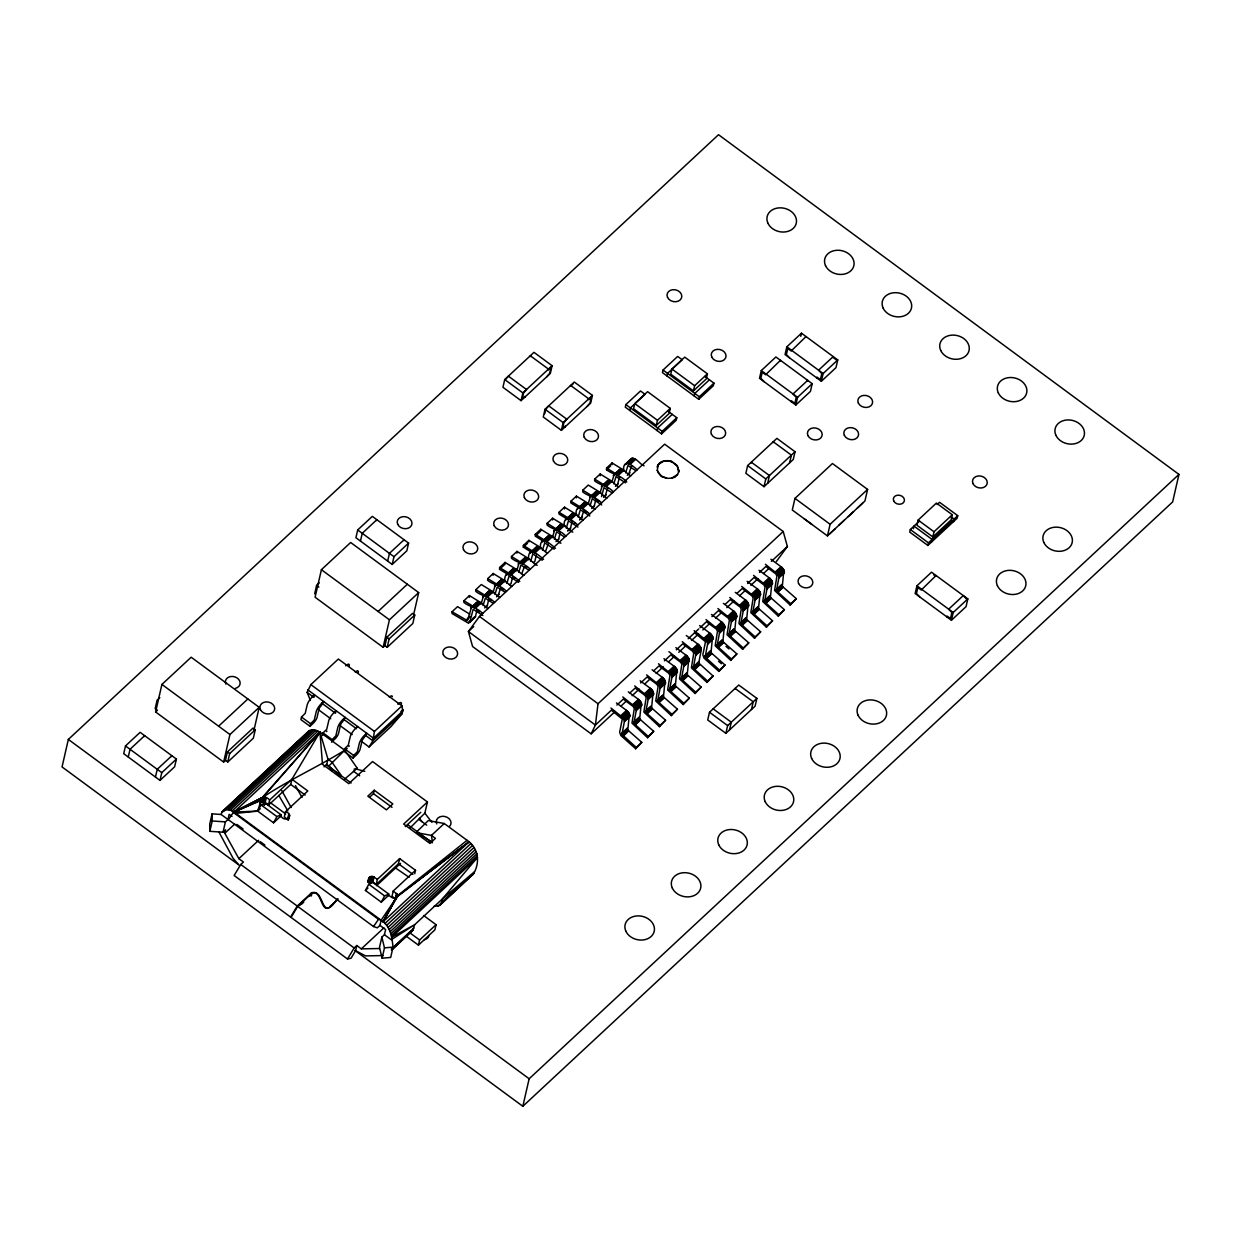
<?xml version="1.0" encoding="UTF-8"?>
<svg xmlns="http://www.w3.org/2000/svg" width="1241" height="1241" viewBox="0 0 1241 1241"><rect width="100%" height="100%" fill="white"/><g stroke="black" fill="none" stroke-linecap="round" stroke-linejoin="round"><path stroke-width="1.5" d="M279.908 816.919L281.055 814.763L265.186 803.067L264.023 805.223L265.062 804.277L260.874 799.964L262.828 797.296C289.262 779.674 318.022 766.876 344.75 750.231L357.268 768.288L344.517 779.239M416.387 832.168L428.269 820.58L444.247 823.497L467.066 840.312C478.499 847.634 480.5 863.022 473.147 874.269L440.415 904.705L438.042 906.039L434.179 906.116M469.843 614.202L457.557 606.647L452.065 611.751L452.003 613.504L467.748 622.78L469.874 621.974L473.162 609.269L482.858 615.505M481.725 603.157L469.439 595.602L463.948 600.706L463.886 602.443C469.812 607.268 477.459 607.283 482.687 613.581M469.377 597.34L469.439 595.602M493.608 592.097L481.322 584.542L475.846 589.646L475.768 591.399C481.694 596.223 489.342 596.223 494.585 602.521M505.49 581.052L493.204 573.497L487.729 578.601L487.651 580.338C493.592 585.163 501.224 585.163 506.468 591.461M493.142 575.235L493.204 573.497M508.763 574.955L499.534 569.278L499.611 567.54L505.087 562.437L517.388 569.991M505.087 562.437L505.025 564.19L499.534 569.278M529.271 558.946L516.985 551.392L511.494 556.495L511.432 558.233C517.357 563.057 524.99 563.057 530.233 569.355M516.908 553.129L516.985 551.392M532.529 552.85L523.314 547.172L523.376 545.435L528.868 540.331L541.154 547.886M528.79 542.069L528.868 540.331M553.036 536.841L540.75 529.286L535.259 534.375L535.197 536.128L544.411 541.79M540.75 529.286L540.673 531.024L536.562 534.855M564.919 525.781L552.633 518.226L547.141 523.33L547.079 525.067C553.005 529.907 560.653 529.907 565.88 536.205M552.571 519.963L552.633 518.226M576.801 514.736L564.515 507.181L559.024 512.269L558.962 514.022L568.176 519.684M564.453 508.919L564.515 507.181M588.684 503.675L576.398 496.121L570.922 501.224L570.844 502.962L580.059 508.624M576.336 497.858L576.398 496.121M600.566 492.615L588.281 485.06L582.805 490.164L582.727 491.917C588.668 496.741 596.3 496.741 601.544 503.039M612.449 481.57L600.163 474.015L594.687 479.119L594.61 480.856C600.551 485.681 608.183 485.681 613.426 491.994M600.101 475.753L600.163 474.015M626.752 482.004C621.058 475.241 613.054 474.651 606.508 469.812L606.57 468.059L612.061 462.955L624.347 470.51M611.984 464.708L612.061 462.955M678.874 470.168L678.641 472.138L677.307 465.623L671.49 461.326L664.013 460.861L658.382 464.413L657.234 470.323L658.599 473.317L662.678 476.839L668.17 478.374L671.893 478.08L677.508 474.527L675.042 477.165L671.893 478.08M776.308 561.599L787.383 546.49L783.211 531.505L664.649 444.185L479.476 616.42L468.415 631.529L472.588 646.53L591.135 733.834L595.401 725.054L611.394 710.162L622.284 719.097L619.647 732.268L620.857 735.541L635.687 748.773L636.323 747.454L621.943 734.455L624.487 720.99L623.509 718.12L610.929 708.022M635.687 748.773L641.799 742.351L627.806 730.034L629.404 713.777L627.232 710.938L616.42 702.918M616.886 705.074L623.277 699.117L633.251 706.563L634.291 708.72L631.964 723.115L647.569 737.712L648.205 736.394L633.825 723.41L636.369 709.93L635.392 707.075L622.811 696.961M647.569 737.712L653.681 731.29L639.689 718.989L641.287 702.716L639.115 699.877L628.303 691.857M630.04 692.819L635.159 688.057L645.134 695.518L646.173 697.675L643.846 712.055L659.452 726.668L660.088 725.333L645.708 712.35L648.252 698.885L647.275 696.015L634.694 685.916M659.452 726.668L665.579 720.245L651.572 707.928L653.185 691.671L650.998 688.833L640.185 680.813M640.651 682.953L647.057 677.012L657.032 684.458L658.071 686.614L655.744 701.01L671.334 715.607L671.97 714.289L657.59 701.305L660.134 687.824L659.157 684.97L646.577 674.856M671.334 715.607L677.462 709.185L663.454 696.884L665.067 680.611L662.88 677.772L652.068 669.752M653.821 670.714L658.94 665.952L668.915 673.413L669.954 675.569L667.627 689.949L683.217 704.562L683.853 703.228L669.473 690.244L672.017 676.779L671.04 673.91L658.475 663.795M683.217 704.562L689.344 698.125L675.337 685.823L676.95 669.566L674.778 666.727L663.951 658.707M664.416 660.848L670.823 654.907L680.797 662.353L681.836 664.509L679.51 678.905L695.1 693.502L695.736 692.183L681.356 679.184L683.9 665.719L682.922 662.865L668.915 651.68M695.1 693.502L701.227 687.08L687.235 674.778L688.833 658.506L686.661 655.667L675.833 647.647M676.298 649.803L682.705 643.846L692.68 651.308L693.719 653.449L691.392 667.844L706.998 682.457L707.618 681.123L693.238 668.139L695.798 654.674L694.82 651.804L682.24 641.69M706.998 682.457L713.11 676.019L698.73 663.035L701.212 650.144L700.715 647.461L698.543 644.622L686.273 635.532M694.588 632.801L705.477 641.721L702.84 654.891L704.035 658.164L718.88 671.397L719.516 670.078L705.136 657.078L707.68 643.614L706.703 640.744L694.122 630.645M718.88 671.397L724.992 664.974L711 652.673L712.598 636.4L710.426 633.562L699.614 625.542M700.079 627.698L706.47 621.741L716.445 629.203L717.484 631.343L715.157 645.739L730.763 660.352L731.399 659.018L717.019 646.034L719.563 632.553L718.586 629.699L706.005 619.585M730.763 660.352L736.875 653.914L722.883 641.613L724.48 625.355L722.309 622.501L711.496 614.481M711.962 616.637L718.353 610.696L728.327 618.142L729.367 620.298L727.04 634.694L742.645 649.291L743.281 647.973L728.901 634.973L731.445 621.508L730.468 618.639L717.887 608.54M742.645 649.291L748.757 642.869L734.765 630.552L736.363 614.295L734.191 611.456L723.379 603.436M725.116 604.398L730.235 599.636L740.21 607.097L741.249 609.238L738.922 623.634L754.528 638.231L755.164 636.912L740.784 623.928L743.328 610.448L742.351 607.594L729.77 597.479M754.528 638.231L760.655 631.809L746.648 619.507L748.245 603.235L746.074 600.396L735.261 592.376M737.014 593.338L742.134 588.575L752.108 596.037L753.147 598.193L750.821 612.589L766.411 627.186L767.047 625.867L752.667 612.868L755.211 599.403L754.233 596.533L741.653 586.435M766.411 627.186L772.538 620.764L758.53 608.447L760.144 592.19L757.956 589.351L747.144 581.331M747.609 583.487L754.016 577.53L763.991 584.976L765.03 587.133L762.703 601.528L778.293 616.125L778.929 614.807L764.549 601.823L767.093 588.343L766.116 585.488L753.551 575.374M778.293 616.125L784.421 609.703L770.413 597.402L772.026 581.129L769.854 578.29L759.027 570.271M759.492 572.427L765.899 566.47L775.873 573.931L776.913 576.088L774.586 590.468L790.176 605.081L790.812 603.746L776.432 590.763L778.976 577.298L777.998 574.428L765.433 564.314M790.176 605.081L796.303 598.658L782.311 586.341L783.909 570.084L781.737 567.246L770.909 559.226M783.211 531.505L598.022 703.725L595.401 725.054L468.415 631.529L473.736 626.565M310.39 700.389L307.116 692.369L310.855 684.613L338.359 659.033L401.944 705.865L374.441 731.445L372.889 740.799L369.042 746.958L361.395 741.311M349.202 665.859L349.279 665.409A7.353 2.11 -53.6 0 0 346.192 665.362L345.681 665.812M358.277 672.529L358.354 672.095A7.353 2.11 -53.6 0 0 355.252 672.048M401.355 704.268L401.432 703.818A7.353 2.11 -53.6 0 0 398.345 703.771L397.849 704.221M68.348 739.419L62.05 766.938L522.833 1106.289L1172.652 501.922L1178.95 474.403L718.523 134.711L68.348 739.419L239.591 865.52M125.496 745.934L123.712 753.675L159.996 780.403L174.624 766.798L176.408 759.058L140.124 732.33L125.496 745.934L161.78 772.662L159.996 780.403M128.257 757.026L130.026 749.269L144.654 735.68L144.452 736.534M225.474 760.361L227.739 762.036L253.335 738.224L255.258 729.801L252.993 728.126L227.398 751.937L225.474 760.361L223.644 762.067L155.606 711.962L161.919 684.427L191.176 657.218L259.198 707.323L253.738 731.182M155.466 777.052L157.235 769.311L171.863 755.707L171.661 756.576M223.644 762.067L229.942 734.532L259.198 707.323M223.023 832.215L225.397 821.883L227.972 819.494L221.162 814.484L212.087 813.863L209.713 824.179L209.838 831.315L223.023 832.215L225.598 829.81L224.823 833.254L238.861 858.679L243.407 862.03L240.77 864.481L234.13 875.494L290.596 917.083L297.235 906.07L311.46 892.915C325.189 887.92 319.837 924.126 337.195 899.042M209.838 831.315L212.211 820.984L212.087 813.863M227.739 762.036L229.663 753.597L255.258 729.801M227.972 819.494L229.151 814.329L231.989 816.423M260.098 802.911L261.199 798.552L234.022 812.033C230.159 809.116 221.922 807.953 221.162 814.484M260.703 801.593L261.494 798.149L234.022 812.033L381.127 920.233C390.605 926.127 391.97 937.281 393.04 947.131L390.682 957.447L382.119 958.176L379.498 947.441L381.856 937.126L384.431 934.721L385.625 929.571L379.948 925.398L381.127 920.233L397.275 896.312L396.841 893.923L393.211 891.038L415.518 870.298L399.649 858.601L377.342 879.357L376.163 884.507L372.284 881.855L369.368 881.777L370.547 876.627L373.463 876.704L377.342 879.357M260.688 802.974L261.867 797.808L234.022 812.033L257.694 811.118L273.563 822.814L280.931 815.957C284.996 823.621 295.28 814.748 285.508 811.707L307.815 790.967L291.93 779.27L269.623 800.026L268.444 805.192C265.853 800.135 257.43 805.254 262.316 797.513L319.961 732.097L344.75 750.231L328.818 766.023L332.061 770.661M261.649 802.462L262.828 797.296L319.961 732.097L314.19 729.832L308.575 731.228L222.635 811.149M262.208 802.307C261.044 795.59 266.691 796.272 269.623 800.026M262.782 802.244L263.976 797.079M263.387 802.26L264.566 797.094M263.992 802.353L265.171 797.203M264.566 802.539L265.745 797.374M265.109 802.787L266.288 797.622M314.656 593.85L316.579 585.426L319.278 582.913M413.641 614.621L418.682 592.593L350.66 542.488L321.403 569.697L315.09 597.231L383.128 647.321L384.958 645.63L386.882 637.191L412.477 613.395L414.742 615.055L412.819 623.494L387.223 647.29L384.958 645.63M307.116 692.369L313.926 697.38L314.516 694.805L312.08 697.085A7.353 2.11 -53.6 0 0 307.287 704.454L305.208 713.358L301.501 717.05L300.911 719.64L309.986 726.311L313.182 723.332A5.15 1.474 -53.6 0 0 317.076 717.345L318.937 709.185A2.932 0.838 -53.6 0 1 321.171 705.757L323.591 701.475L321.155 703.771A7.353 2.11 -53.6 0 0 316.362 711.14L314.252 720.106L310.576 723.736L309.986 726.311M268.444 805.192L290.751 784.436L291.93 779.27L319.961 732.097L327.965 759.182L326.771 764.347L324.041 766.891M285.508 811.707L284.313 816.873L287.943 819.758L289.137 814.592M287.586 819.339L288.765 814.174M288.222 820.208L289.417 815.058M288.812 818.967L289.587 815.539M357.703 529.969L355.919 537.71L392.203 564.438L406.831 550.833L408.599 543.093L372.331 516.365L357.703 529.969L393.986 556.697L392.203 564.438M360.464 541.045L362.232 533.304L376.861 519.7L376.659 520.568M322.458 735.494L323.048 732.919L326.755 729.212L328.834 720.323A7.353 2.11 -53.6 0 1 333.627 712.955L336.063 710.659L335.473 713.249L321.621 703.042M331.533 742.18L334.729 739.202A5.15 1.474 -53.6 0 0 338.607 733.214L340.484 725.039A2.932 0.838 -53.6 0 1 342.702 721.626L345.122 717.345L342.702 719.625A7.353 2.11 -53.6 0 0 337.909 727.009L335.83 735.897L332.123 739.605L323.048 732.919M387.673 561.087L389.441 553.346L404.07 539.742L403.868 540.611M311.305 896.018L312.08 892.574M353.065 758.049L353.654 755.459L357.361 751.767L359.456 742.863A7.353 2.11 -53.6 0 1 364.234 735.494L366.669 733.214L364.249 737.495A2.932 0.838 -53.6 0 0 362.031 740.908L360.154 749.083A5.15 1.474 -53.6 0 1 356.276 755.071L353.065 758.049L344.005 751.363M383.128 647.321L389.426 619.802L418.682 592.593M387.223 647.29L389.147 638.867L414.742 615.055M369.601 797.234L373.448 793.666L374.239 790.222L392.823 803.92L386.432 809.861L367.832 796.179L374.239 790.222M369.042 746.958L390.993 726.559L402.131 713.591L403.03 709.557L400.952 711.481M367.817 882.242L368.918 877.883L370.547 876.627M368.127 881.327L368.918 877.883M368.422 880.924L369.213 877.48M368.406 882.289L369.585 877.139M368.856 882.01L370.035 876.844M369.911 881.637L371.106 876.472M370.501 881.575L371.68 876.41M371.106 881.591L372.284 876.425M334.031 903.153C319.914 920.388 323.436 888.82 311.848 893.287L297.685 906.395L291.046 917.409L347.511 958.998L351.063 958.223L355.609 950.684L356.788 945.533L361.317 948.869L379.467 948.527M371.695 881.684L372.889 876.518M372.284 881.855L373.463 876.704M372.827 882.103L374.006 876.953M504.715 379.544L502.946 387.285L521.08 400.657L550.337 373.448L552.105 365.707L533.971 352.335L504.715 379.544L522.864 392.916L521.08 400.657M376.163 884.507L398.47 863.767L399.649 858.601M393.211 891.038L392.032 896.204L395.662 899.089L396.841 893.923M395.305 898.655L396.484 893.504M382.119 958.176L384.477 947.86L381.856 937.126M395.941 899.539L397.12 894.373M396.515 898.298L397.306 894.854M409.871 828.119L424.856 813.15L427.431 801.965L372.548 761.555L348.783 783.66L322.474 764.285L319.961 732.097L234.022 812.033L260.967 800.461L257.694 811.118L236.007 813.351L233.386 812.452L228.36 819.665L373.494 926.546L377.311 927.849L379.948 925.398M420.73 812.312L405.28 826.615M471.58 607.19L467.392 620.64L452.065 611.751M530.124 356.601L530.31 355.748L548.46 369.104L548.258 369.958L551.004 367.414L549.623 373.432L546.676 376.845M414.727 873.742L415.518 870.298M524.741 397.244L524.943 396.391L522.197 398.935L523.578 392.916L526.51 389.503L508.376 376.147L505.428 379.56M473.224 617.677L475.365 616.87L477.056 609.75M481.027 603.964L483.463 596.145M483.075 605.468L485.309 598.146L493.189 603.312M485.681 606.678L487.248 605.81L488.938 598.689M391.458 950.249L412.632 930.548L414.68 924.7L442.479 898.856L474.434 871.787L441.703 902.238L440.415 904.705M492.91 592.903L495.345 585.085M494.957 594.408L497.191 587.102L505.071 592.252M405.947 935.978L418.434 945.161L419.613 939.995L436.072 924.7L423.6 915.501M498.075 595.556L500.821 587.645M504.808 581.858C503.722 567.23 514.86 577.003 519.793 581.486M545.032 409.251L543.263 416.992L561.397 430.348L590.654 403.139L592.438 395.398L574.288 382.042L545.032 409.251L563.181 422.607L561.397 430.348M544.721 413.765L545.404 410.755M506.84 583.363L509.074 576.041L518.505 582.339M512.704 576.584L511.013 583.704L509.446 584.573M516.69 570.798L519.11 562.98M436.072 924.7L434.893 929.85L418.434 945.161M441.703 902.238L442.479 898.856L477.552 857.36L391.629 937.281L414.68 924.7L391.241 939.732L384.431 934.721M518.722 572.303L520.956 564.981L528.852 570.146M524.214 567.199L521.841 573.451M528.573 559.753C527.487 545.109 538.625 554.898 543.558 559.365M530.605 561.242L532.839 553.936L542.286 560.234M565.058 426.951L565.26 426.082L562.514 428.641L563.895 422.607L566.827 419.21L548.693 405.838L545.761 409.251M536.484 554.479L534.793 561.599L533.227 562.452M540.455 548.693C539.37 534.064 550.508 543.837 555.441 548.32M542.488 550.197L544.721 542.875L554.169 549.189M548.367 543.418L545.621 551.345M552.338 537.632L554.774 529.829M554.386 539.137L556.62 531.831L564.5 536.996M587.009 406.536L589.94 403.123L591.321 397.104L588.575 399.664L588.777 398.795L570.627 385.439L570.441 386.292L573.187 383.748M556.418 540.3L558.559 539.494L560.249 532.373M564.221 526.587C563.057 513.231 572.908 520.196 577.763 525.145M566.268 528.092L568.502 520.77L577.934 527.084M568.874 529.302L570.441 528.449L572.132 521.313M576.103 515.527C574.94 502.186 584.806 509.136 589.661 514.1M578.151 517.032L580.385 509.725L589.816 516.023M581.269 518.195L584.015 510.268M587.986 504.482L590.421 496.664M590.033 505.987L592.267 498.665L601.699 504.978M592.64 507.197L594.206 506.328L595.897 499.208M599.884 493.422L602.304 485.603M601.528 496.602L603.902 487.682L612.046 492.77M629.839 410.507L630.428 407.917L645.056 394.312L640.511 390.977L625.883 404.582L625.293 407.157L661.577 433.885L676.205 420.28L676.795 417.705L667.72 411.019M605.034 496.074L607.78 488.163M611.766 482.377L614.186 474.558M613.799 483.881L616.032 476.56L625.48 482.858M634.787 403.589L633.608 408.739L656.287 425.446L669.085 413.532L670.264 408.382L647.585 391.675L634.787 403.589L657.466 420.28L656.287 425.446M617.366 484.859L619.662 477.102M623.649 471.316C622.47 457.976 632.336 464.925 637.191 469.874M625.681 472.821L627.915 465.515L635.811 470.665M628.799 473.969L631.56 466.058M666.991 375.945L667.58 373.37L682.209 359.766L677.664 356.431L663.035 370.035L662.446 372.61L698.73 399.323L713.358 385.718L713.947 383.143L704.872 376.457M657.047 430.549L657.637 427.959L672.265 414.354M671.939 369.027L670.76 374.193L693.44 390.884L706.238 378.986L707.417 373.82L684.737 357.129L671.939 369.027L694.619 385.734L693.44 390.884M661.577 433.885L662.167 431.31L676.795 417.705M657.156 467.236L657.621 465.763M657.513 466.197L658.382 464.413M657.234 470.323L660.988 476.28L666.262 478.126M658.288 464.832L659.452 463.203M659.343 463.638L660.77 462.195M660.662 462.614L662.306 461.404M662.213 461.823L664.013 460.861M663.919 461.28L665.843 460.566M665.75 461L667.736 460.551M667.642 460.985L669.644 460.814M522.833 1106.289L529.147 1078.77L1178.95 474.403M678.78 470.587L677.198 466.042L671.49 461.326M694.2 395.988L694.789 393.413L709.418 379.808M698.73 399.323L699.319 396.748L713.947 383.143M761.291 370.578L759.523 378.319L795.807 405.031L810.435 391.427L812.203 383.686L775.92 356.974L761.291 370.578L797.575 397.291L795.807 405.031M764.053 381.654L760.857 378.288L762.238 372.269L765.635 374.766L780.449 360.309L780.263 361.162M747.64 465.577L745.872 473.317L764.006 486.689L793.263 459.48L795.031 451.724L776.897 438.368L747.64 465.577L765.79 478.933L764.006 486.689M751.1 463.033L751.301 462.179L769.436 475.536L767.667 483.276M786.841 346.813L785.057 354.554L821.34 381.282L835.969 367.677L837.753 359.937L801.469 333.209L786.841 346.813L823.124 373.541L821.34 381.282M789.602 357.904L786.391 354.538L787.771 348.504L791.169 351.017L805.998 336.559M709.495 712.241L707.727 719.982L725.861 733.338L755.117 706.129L756.886 698.388L738.752 685.032L709.495 712.241L727.629 725.597L725.861 733.338M773.034 442.634L773.236 441.765L791.386 455.137L789.602 462.877M800.755 336.311L801.469 333.209M791.262 401.696L791.463 400.827L794.861 403.341L796.241 397.322L793.046 393.955L807.674 380.351L807.472 381.204M734.889 689.298L735.091 688.429L753.225 701.785L751.457 709.526M729.522 729.941L731.29 722.2L713.156 708.844M816.811 377.931L817.012 377.078L820.41 379.575L821.79 373.557L818.579 370.19L833.207 356.586M794.969 498.386L792.301 510.004L827.452 535.895L864.93 501.023L867.599 489.419L832.447 463.529L794.969 498.386L830.105 524.276L827.452 535.895M803.997 518.614L811.94 524.462M829.733 533.77L835.224 528.666M838.885 525.253L844.361 520.165M848.022 516.752L853.513 511.649M857.159 508.252L862.65 503.148M919.472 521.003L910.336 529.504L909.731 532.094L927.88 545.451L957.137 518.242L957.726 515.667L939.577 502.295L937.141 504.56M913.392 528.682L913.981 526.106L932.131 539.463L931.541 542.053M918.123 520.088L916.944 525.238L932.829 536.934L951.102 519.932L952.281 514.767L936.412 503.07L918.123 520.088L934.008 531.769L932.829 536.934M916.913 585.799L915.144 593.539L951.428 620.252L966.056 606.647L967.825 598.907L931.541 572.194L916.913 585.799L953.197 612.511L951.428 620.252M927.88 545.451L928.47 542.875L957.726 515.667M919.674 596.874L916.478 593.508L917.859 587.489L921.256 590.002L936.071 575.529L935.885 576.398L933.62 574.723M953.476 521.639L954.065 519.064L951.04 516.83M946.883 616.917L947.085 616.063L950.482 618.561L951.863 612.542L948.667 609.176L963.295 595.571L966.491 598.938M368.701 878.333L369.135 880.722L371.68 882.785M678.749 471.704L677.415 474.962M476.156 603.235C479.553 598.86 485.247 607.857 488.178 608.478M488.039 592.19C491.436 587.815 497.129 596.797 500.061 597.417M499.937 581.129C503.334 576.755 509.012 585.752 511.944 586.373M511.819 570.084C515.217 565.71 520.894 574.692 523.826 575.312M523.702 559.024C527.673 554.463 533.677 564.764 537.167 565.322M535.585 547.979C538.982 543.605 544.659 552.586 547.607 553.207M547.467 536.919C551.438 532.358 557.442 542.658 560.932 543.217M559.35 525.874C563.321 521.313 569.324 531.598 572.815 532.156M571.232 514.813C574.63 510.439 580.323 519.436 583.254 520.041M583.115 503.753C586.512 499.378 592.205 508.376 595.137 508.996M594.997 492.708C598.41 488.334 604.088 497.315 607.02 497.936M606.896 481.648C610.293 477.273 615.97 486.27 618.902 486.891M618.778 470.603C622.175 466.228 627.853 475.21 630.8 475.83M630.661 459.542C634.632 454.997 640.635 465.282 644.126 465.84M265.186 803.067L261.029 804.913L257.694 811.118L260.222 808.76M273.563 822.814L276.898 816.594L281.055 814.763M467.066 840.312L397.384 895.831L468.989 841.863L383.05 921.784L395.957 897.801L392.528 897.941L388.65 895.288L381.282 902.145L365.412 890.449L368.748 884.228L372.905 882.398L388.774 894.078L387.611 896.25M381.282 902.145L384.617 895.924L388.774 894.078M397.275 896.312L468.989 841.863L397.073 896.762L383.05 921.784L396.406 897.507M383.05 921.784L396.779 897.165M347.511 958.998L354.15 947.984L356.788 945.533M373.494 926.546L378.521 919.333L381.127 920.233M307.784 732.33L308.575 731.228M309.878 896.002L311.848 893.287M309.474 895.645L311.46 892.915M329.703 906.83L338.188 898.934M159.794 697.659L157.111 700.157L155.172 708.595L157.436 710.255L155.606 711.962M522.864 392.916L552.105 365.707M161.78 772.662L176.408 759.058M393.986 556.697L408.599 543.093M218.602 726.187L247.859 698.978M563.181 422.607L592.438 395.398M378.086 611.456L407.343 584.247M309.645 730.406L221.86 812.25L225.102 810.42M225.024 809.815L310.948 729.894M226.545 809.628L312.484 729.692M228.251 809.753L314.19 729.832M230.097 810.202L316.036 730.282M232.036 810.978L317.975 731.042M657.466 420.28L670.264 408.382M694.619 385.734L707.417 373.82M523.314 547.172L527.425 543.356M606.508 469.812L610.619 465.98M224.823 833.254L234.704 824.071M470.866 607.857L477.056 602.102M482.749 596.797L488.938 591.042M494.632 585.736L500.837 579.981M506.514 574.692L512.719 568.936M518.397 563.631L524.602 557.876M530.279 552.586L536.484 546.831M542.162 541.526L548.367 535.771M554.044 530.481L560.249 524.726M565.943 519.421L572.132 513.665M577.825 508.376L584.015 502.621M589.708 497.315L595.913 491.56M601.59 486.255L607.795 480.5M613.473 475.21L619.678 469.455M625.355 464.15L631.56 458.394M470.68 608.338L477.568 601.947M483.974 596.006L489.45 590.902M494.445 586.233L501.333 579.842M506.328 575.188L513.231 568.797M518.211 564.128L525.114 557.736M530.093 553.083L536.996 546.692M541.976 542.022L548.879 535.631M553.874 530.962L560.761 524.586M565.756 519.917L572.644 513.526M577.639 508.857L584.527 502.465M590.933 496.524L596.409 491.42M601.404 486.751L608.307 480.36M613.287 475.706L620.19 469.315M625.169 464.646L632.072 458.255M472.681 607.051L478.157 601.947M484.564 595.99L490.04 590.887M496.447 584.93L501.938 579.842M508.329 573.885L513.821 568.781M520.212 562.825L525.703 557.721M532.094 551.78L537.586 546.676M543.977 540.719L549.468 535.616M555.875 529.674L561.351 524.571M567.758 518.614L573.233 513.51M579.64 507.569L585.116 502.465M591.523 496.509L597.014 491.405M603.405 485.464L608.897 480.36M615.288 474.403L620.779 469.3M627.17 463.343L632.662 458.255M473.333 607.159L478.809 602.056M485.215 596.114L490.707 591.011M497.098 585.054L502.589 579.95M508.981 574.009L514.472 568.905M520.863 562.949L526.355 557.845M532.746 551.904L538.237 546.8M544.644 540.843L550.12 535.74M556.526 529.783L562.002 524.695M568.409 518.738L573.885 513.634M580.292 507.678L585.783 502.574M592.174 496.633L597.666 491.529M604.057 485.572L609.548 480.469M615.939 474.527L621.431 469.424M627.822 463.467L633.313 458.363M474.031 607.407L479.507 602.304M485.914 596.363L491.389 591.259M497.796 585.302L503.288 580.199M509.679 574.257L515.17 569.154M521.561 563.197L527.053 558.093M533.444 552.136L538.935 547.048M545.326 541.092L550.818 535.988M557.225 530.031L562.7 524.927M569.107 518.986L574.583 513.883M580.99 507.926L586.466 502.822M592.872 496.881L598.364 491.777M604.755 485.82L610.246 480.717M616.637 474.776L622.129 469.672M628.52 463.715L634.011 458.612M474.745 607.78L480.236 602.676M486.627 596.719L492.119 591.616M498.51 585.674L504.001 580.571M510.392 574.614L515.884 569.51M522.29 563.569L527.766 558.466M534.173 552.509L539.649 547.405M546.056 541.464L551.531 536.36M557.938 530.403L563.43 525.3M569.821 519.343L575.312 514.255M581.703 508.298L587.195 503.194M593.586 497.238L599.077 492.134M605.468 486.193L610.96 481.089M617.366 475.132L622.842 470.029M629.249 464.087L634.725 458.984M475.474 608.245L480.95 603.157M487.356 597.2L492.832 592.097M499.239 586.14L504.715 581.036M511.121 575.095L516.597 569.991M523.004 564.035L528.495 558.931M534.887 552.99L540.378 547.886M546.769 541.929L552.261 536.826M558.652 530.884L564.143 525.781M570.534 519.824L576.026 514.72M582.432 508.763L587.908 503.675M594.315 497.719L599.791 492.615M606.197 486.658L611.673 481.57M618.08 475.613L623.571 470.51M629.963 464.553L635.454 459.449M465.887 620.252L470.013 616.436M466.228 620.438L470.339 616.606M468.307 622.827L471.053 620.283M468.819 622.765L475.52 616.42M484.673 607.919L487.418 605.36M496.555 596.859L499.301 594.315M555.984 541.588L558.714 539.044M567.866 530.543L570.596 527.983M579.749 519.483L582.494 516.939M591.631 508.438L594.377 505.878M603.514 497.377L606.26 494.833M615.396 486.332L618.142 483.773M627.279 475.272L630.025 472.728M357.594 726.528L355.174 728.808A7.353 2.11 -53.6 0 0 350.381 736.192L348.271 745.158L344.595 748.788L353.654 755.459M469.269 622.61L475.365 616.87M567.695 530.993L570.441 528.449M579.578 519.932L582.324 517.388M345.06 750.371L347.201 748.385M238.861 858.679L258.64 840.297M402.131 713.591L372.889 740.799L365.428 735.308M797.575 397.291L812.203 383.686M823.124 373.541L837.753 359.937M765.79 478.933L795.031 451.724M427.431 801.965L403.651 824.071L429.96 843.446L435.451 838.342L431.449 835.41L416.898 832.727M370.47 883.204L373.293 880.583M365.412 890.449L367.941 888.091M376.566 885.655L400.548 863.348M444.247 823.497L431.449 835.41L432.426 842.236M688.197 638.743L698.699 628.97M771.375 561.366L787.383 546.49M384.881 923.537L470.82 843.601M591.135 733.834L615.164 711.481M620.826 706.222L626.472 700.963M632.134 695.705L639.193 689.127M644.855 683.869L650.501 678.61M656.163 673.351L663.221 666.789M668.883 661.531L674.53 656.272M678.78 652.316L685.839 645.739M691.501 640.48L698.574 633.918M702.809 629.963L709.883 623.401M715.53 618.142L721.192 612.883M726.838 607.625L733.912 601.047M739.558 595.789L745.221 590.53M750.867 585.271L757.941 578.694M763.587 573.435L769.249 568.176M361.317 948.869L383.919 927.849M386.556 925.429L472.495 845.509M388.045 927.43L473.984 847.51M389.317 929.493L475.256 849.573M621.043 715.468L626.534 710.364M632.941 704.407L638.417 699.319M644.824 693.362L650.3 688.259M656.706 682.302L662.182 677.214M668.589 671.257L674.08 666.153M680.471 660.196L685.963 655.093M692.354 649.152L697.845 644.048M704.236 638.091L709.728 632.988M716.119 627.046L721.61 621.943M728.017 615.986L733.493 610.882M739.9 604.941L745.376 599.837M751.782 593.881L757.258 588.777M763.665 582.82L769.156 577.732M775.547 571.775L781.039 566.672M621.741 716.041L627.232 710.938M633.639 704.981L639.115 699.877M645.522 693.936L650.998 688.833M657.404 682.876L662.88 677.772M669.287 671.831L674.778 666.727M681.169 660.77L686.661 655.667M693.052 649.71L698.543 644.622M704.935 638.665L710.426 633.562M716.817 627.605L722.309 622.501M728.715 616.56L734.191 611.456M740.598 605.499L746.074 600.396M752.48 594.455L757.956 589.351M764.363 583.394L769.854 578.29M776.245 572.349L781.737 567.246M390.326 931.557L476.265 851.636M622.408 716.678L627.884 711.574M634.291 705.633L639.767 700.529M646.173 694.572L651.665 689.469M658.056 683.527L663.547 678.424M669.938 672.467L675.43 667.363M681.821 661.422L687.312 656.318M693.703 650.362L699.195 645.258M705.602 639.317L711.077 634.213M717.484 628.256L722.96 623.153M729.367 617.196L734.843 612.108M741.249 606.151L746.741 601.047M753.132 595.091L758.623 589.987M765.014 584.046L770.506 578.942M776.897 572.985L782.388 567.882M830.105 524.276L867.599 489.419M622.998 717.391L628.473 712.287M634.88 706.331L640.372 701.227M646.763 695.286L652.254 690.182M658.645 684.225L664.137 679.122M670.528 673.165L676.019 668.077M682.41 662.12L687.902 657.016M694.308 651.06L699.784 645.972M706.191 640.015L711.667 634.911M718.074 628.954L723.55 623.851M729.956 617.909L735.448 612.806M741.839 606.849L747.33 601.745M753.721 595.804L759.213 590.7M765.604 584.744L771.095 579.64M777.486 573.699L782.978 568.595M391.055 933.573L476.994 853.653M623.509 718.12L628.985 713.017M635.392 707.075L640.883 701.972M647.275 696.015L652.766 690.911M659.157 684.97L664.649 679.866M671.04 673.91L676.531 668.806M682.922 662.865L688.414 657.761M694.82 651.804L700.296 646.701M706.703 640.744L712.179 635.656M718.586 629.699L724.061 624.595M730.468 618.639L735.96 613.535M742.351 607.594L747.842 602.49M754.233 596.533L759.725 591.43M766.116 585.488L771.607 580.385M777.998 574.428L783.49 569.324M623.928 718.88L629.404 713.777M635.811 707.82L641.287 702.716M647.693 696.775L653.185 691.671M659.576 685.715L665.067 680.611M671.459 674.67L676.95 669.566M683.341 663.609L688.833 658.506M695.224 652.549L700.715 647.461M707.122 641.504L712.598 636.4M719.004 630.444L724.48 625.355M730.887 619.399L736.363 614.295M742.77 608.338L748.245 603.235M754.652 597.293L760.144 592.19M766.535 586.233L772.026 581.129M778.417 575.188L783.909 570.084M391.489 935.497L477.428 855.576M624.223 719.625L629.714 714.521M636.121 708.564L641.597 703.461M648.004 697.52L653.48 692.416M659.886 686.459L665.362 681.356M671.769 675.399L677.26 670.311M683.651 664.354L689.143 659.25M695.534 653.293L701.025 648.205M707.417 642.249L712.908 637.145M719.299 631.188L724.791 626.085M731.197 620.143L736.673 615.04M743.08 609.083L748.556 603.979M754.962 598.038L760.438 592.934M766.845 586.977L772.336 581.874M778.727 575.933L784.219 570.829M624.425 720.323L629.901 715.235M636.307 709.278L641.783 704.174M648.19 698.218L653.666 693.13M660.072 687.173L665.564 682.069M671.955 676.112L677.446 671.009M683.838 665.067L689.329 659.964M695.72 654.007L701.212 648.903M707.603 642.962L713.094 637.858M719.501 631.902L724.977 626.798M731.383 620.857L736.859 615.753M743.266 609.796L748.742 604.693M755.149 598.736L760.64 593.648M767.031 587.691L772.523 582.587M778.914 576.631L784.405 571.527M624.487 720.99L629.963 715.886M636.369 709.93L641.845 704.826M648.252 698.885L653.743 693.781M660.134 687.824L665.626 682.721M672.017 676.779L677.508 671.676M683.9 665.719L689.391 660.615M695.798 654.674L701.274 649.57M707.68 643.614L713.156 638.51M719.563 632.553L725.039 627.465M731.445 621.508L736.921 616.405M743.328 610.448L748.819 605.344M755.211 599.403L760.702 594.299M767.093 588.343L772.585 583.239M778.976 577.298L784.467 572.194M624.425 721.564L629.901 716.476M636.307 710.519L641.799 705.415M648.19 699.459L653.681 694.355M660.072 688.414L665.564 683.31M671.955 677.353L677.446 672.25M683.838 666.308L689.329 661.205M695.736 655.248L701.212 650.144M707.618 644.203L713.094 639.099M719.501 633.143L724.977 628.039M731.383 622.098L736.875 616.994M743.266 611.037L748.757 605.934M755.149 599.977L760.64 594.889M767.031 588.932L772.523 583.828M778.914 577.872L784.405 572.768M621.725 733.509L627.232 728.141M633.608 722.448L639.115 717.096M645.491 711.403L650.998 706.036M657.373 700.343L662.88 694.976M669.256 689.298L674.778 683.931M681.138 678.238L686.661 672.87M693.021 667.193L698.543 661.825M704.904 656.132L710.426 650.765M716.802 645.087L722.309 639.72M728.684 634.027L734.191 628.66M740.567 622.966L746.074 617.615M752.449 611.922L757.956 606.554M764.332 600.861L769.854 595.494M776.214 589.816L781.737 584.449M621.741 733.803L627.232 728.7M633.624 722.743L639.115 717.655M645.506 711.698L650.998 706.594M657.389 700.638L662.88 695.549M669.271 689.593L674.763 684.489M681.169 678.532L686.645 673.429M693.052 667.487L698.528 662.384M704.935 656.427L710.41 651.323M716.817 645.382L722.309 640.278M728.7 634.322L734.191 629.218M740.582 623.277L746.074 618.173M752.465 612.216L757.956 607.113M764.347 601.156L769.839 596.068M776.245 590.111L781.721 585.007M621.819 734.129L627.294 729.025M633.701 723.069L639.177 717.965M645.584 712.008L651.075 706.92M657.466 700.963L662.958 695.86M669.349 689.903L674.84 684.815M681.231 678.858L686.723 673.754M693.114 667.798L698.605 662.694M705.012 656.753L710.488 651.649M716.895 645.692L722.371 640.589M728.777 634.647L734.253 629.544M740.66 623.587L746.151 618.483M752.542 612.542L758.034 607.438M764.425 601.482L769.916 596.378M776.308 590.421L781.799 585.333M391.318 949.086L413.905 928.082M621.943 734.455L627.419 729.351M633.825 723.41L639.301 718.306M645.708 712.35L651.184 707.246M657.59 701.305L663.082 696.201M669.473 690.244L674.964 685.141M681.356 679.184L686.847 674.096M693.238 668.139L698.73 663.035M705.136 657.078L710.612 651.975M717.019 646.034L722.495 640.93M728.901 634.973L734.377 629.87M740.784 623.928L746.26 618.825M752.667 612.868L758.158 607.764M764.549 601.823L770.04 596.719M776.432 590.763L781.923 585.659M394.716 946.34L408.847 933.201M438.042 906.039L443.502 900.966M451.677 893.365L459.868 885.748M465.313 880.676L473.147 874.269M622.113 734.796L627.589 729.692M633.996 723.751L639.472 718.648M645.878 712.691L651.354 707.587M657.761 701.646L663.252 696.542M669.644 690.585L675.135 685.482M681.526 679.541L687.018 674.437M693.409 668.48L698.9 663.377M705.291 657.42L710.783 652.332M717.189 646.375L722.665 641.271M729.072 635.314L734.548 630.211M740.955 624.27L746.43 619.166M752.837 613.209L758.329 608.106M764.72 602.164L770.211 597.061M776.602 591.104L782.094 586M391.799 949.753L413.424 929.447M439.361 905.527L473.938 873.168M622.315 735.137L627.806 730.034M634.198 724.092L639.689 718.989M646.096 713.032L651.572 707.928M657.978 701.987L663.454 696.884M669.861 690.927L675.337 685.823M681.743 679.866L687.235 674.778M693.626 668.821L699.117 663.718M705.509 657.761L711 652.673M717.391 646.716L722.883 641.613M729.274 635.656L734.765 630.552M741.172 624.611L746.648 619.507M753.054 613.55L758.53 608.447M764.937 602.505L770.413 597.402M776.819 591.445L782.311 586.341M622.563 735.479L628.055 730.375M634.461 724.418L639.937 719.315M646.344 713.358L651.82 708.27M658.226 702.313L663.702 697.209M670.109 691.253L675.6 686.164M681.992 680.208L687.483 675.104M693.874 669.147L699.366 664.044M705.757 658.102L711.248 652.999M717.639 647.042L723.131 641.938M729.537 635.997L735.013 630.893M741.42 624.937L746.896 619.833M753.303 613.892L758.778 608.788M765.185 602.831L770.661 597.728M777.068 591.771L782.559 586.683M622.842 735.789L628.334 730.685M634.74 724.728L640.216 719.625M646.623 713.684L652.099 708.58M658.506 702.623L663.982 697.52M670.388 691.578L675.88 686.475M682.271 680.518L687.762 675.414M694.153 669.457L699.645 664.369M706.036 658.413L711.527 653.309M717.918 647.352L723.41 642.249M729.817 636.307L735.293 631.204M741.699 625.247L747.175 620.143M753.582 614.202L759.058 609.098M765.464 603.142L770.956 598.038M777.347 592.097L782.838 586.993M623.153 736.068L628.644 730.965M635.035 725.023L640.527 719.92M646.918 713.963L652.409 708.859M658.8 702.918L664.292 697.814M670.698 691.857L676.174 686.754M682.581 680.797L688.057 675.709M694.464 669.752L699.94 664.649M706.346 658.692L711.838 653.588M718.229 647.647L723.72 642.543M730.111 636.586L735.603 631.483M741.994 625.542L747.485 620.438M753.876 614.481L759.368 609.378M765.775 603.436L771.25 598.333M777.657 592.376L783.133 587.272M636.323 747.454L641.799 742.351M648.205 736.394L653.681 731.29M660.088 725.333L665.579 720.245M671.97 714.289L677.462 709.185M683.853 703.228L689.344 698.125M695.736 692.183L701.227 687.08M707.618 681.123L713.11 676.019M719.516 670.078L724.992 664.974M731.399 659.018L736.875 653.914M743.281 647.973L748.757 642.869M755.164 636.912L760.655 631.809M767.047 625.867L772.538 620.764M778.929 614.807L784.421 609.703M790.812 603.746L796.303 598.658M934.008 531.769L952.281 514.767M727.629 725.597L756.886 698.388M953.197 612.511L967.825 598.907M412.632 930.548L410.259 931.882M303.828 902.098L297.235 906.07L240.77 864.481M302.633 903.417L297.685 906.395L354.15 947.984M262.316 797.513L234.022 812.033L260.874 799.964M260.998 799.002L234.022 812.033L260.889 799.483M354.026 769.187L357.268 768.288M384.477 947.86L393.04 947.131M382.911 955.57L365.537 955.896L355.609 950.684M212.211 820.984L225.397 821.883M599.046 501.24L597.216 500.775M575.266 523.345L574.087 523.144M428.626 841.46L432.147 842.112L418.419 833.657M586.59 512.238L584.666 511.463M503.396 589.615L501.473 588.839M479.631 611.72L478.374 611.301M356.151 768.986L364.792 771.328M669.535 461.249L671.381 461.761M526.556 567.354L525.253 566.734M514.658 578.399L513.371 577.779M490.893 600.504L489.59 599.884M606.57 468.059L615.784 473.721M594.687 479.119L603.902 484.781M582.805 490.164L592.019 495.842M570.922 501.224L580.136 506.886M559.024 512.269L568.254 517.947M547.141 523.33L556.356 528.992M535.259 534.375L544.473 540.052M523.376 545.435L532.591 551.097M511.494 556.495L520.708 562.157M499.611 567.54L508.826 573.202M487.729 578.601L496.943 584.263M475.846 589.646L485.06 595.308M463.948 600.706L473.178 606.368M409.111 877.309L395.026 867.63M833.021 357.455L836.418 359.952M910.336 529.504L928.47 542.875M663.035 370.035L699.319 396.748M625.883 404.582L662.167 431.31M479.476 616.42L598.022 703.725M321.403 569.697L389.426 619.802M316.579 585.426L318.859 587.102M386.882 637.191L389.147 638.867M310.855 684.613L374.441 731.445M307.706 689.794L373.479 738.224L402.72 711.015L401.944 705.865M344.533 719.92L356.477 728.715M318.487 709.728L330.742 718.756M339.941 725.52L352.196 734.548M301.501 717.05L310.576 723.736M353.468 771.219L359.704 775.811M419.086 819.541L426.702 825.156M327.965 759.182L331.952 762.129L341.306 775.594M373.448 793.666L392.032 807.348M326.383 764.782L351.141 783.009M407.575 824.567L432.333 842.794M161.919 684.427L229.942 734.532M290.751 784.436L305.177 795.062M398.47 863.767L412.896 874.393M227.398 751.937L229.663 753.597M270.119 802.477L285.725 813.956M261.029 804.913L276.898 816.594M368.748 884.228L384.617 895.924M410.244 933.108L419.613 939.995M233.386 812.452L378.521 919.333M236.86 824.412L243.096 829.004M260.269 841.646L264.954 845.105M354.786 950.358L529.147 1078.77M326.771 764.347L340.468 776.075M726.001 646.39L728.932 648.919M718.508 661.236L721.44 663.764M238.117 864.015L233.122 858.369L218.804 831.765M424.856 813.15L431.93 822.38M419.38 818.253L422.033 821.713M287.819 810.885L278.899 795.559M295.467 785.6L301.997 797.42M281.769 790.548L291.139 807.503M436.754 823.931A7.462 5.972 12.9 0 1 444.79 816.454A7.462 5.972 12.9 0 1 449.413 826.553M429.045 935.404A7.462 5.972 12.9 0 1 424.406 939.716M225.862 684.101A7.462 5.972 12.9 0 1 230.097 676.655A7.462 5.972 12.9 0 1 239.668 680.875A7.462 5.972 12.9 0 1 235.433 688.321M349.295 745.95A5.15 1.474 -53.6 0 1 348.892 746.493M326.926 731.151A5.15 1.474 -53.6 0 1 326.507 731.647M389.271 697.101A7.353 2.11 -53.6 0 1 392.373 696.697M858.338 403.03A7.462 5.972 12.9 0 0 870.996 405.652A7.462 5.972 12.9 0 0 866.373 395.553A7.462 5.972 12.9 0 0 858.338 403.03M972.975 483.587A7.462 5.972 12.9 0 0 985.633 486.208A7.462 5.972 12.9 0 0 981.026 476.11A7.462 5.972 12.9 0 0 972.975 483.587M711.388 434.117A7.462 5.972 12.9 0 0 724.046 436.739A7.462 5.972 12.9 0 0 719.423 426.64A7.462 5.972 12.9 0 0 711.388 434.117M463.467 549.515A7.462 5.972 12.9 0 0 476.125 552.136A7.462 5.972 12.9 0 0 471.518 542.038A7.462 5.972 12.9 0 0 463.467 549.515M553.47 461A7.462 5.972 12.9 0 0 566.129 463.622A7.462 5.972 12.9 0 0 561.506 453.523A7.462 5.972 12.9 0 0 553.47 461M667.518 297.328A7.462 5.972 12.9 0 0 680.177 299.95A7.462 5.972 12.9 0 0 675.569 289.851A7.462 5.972 12.9 0 0 667.518 297.328M798.537 583.441A7.462 5.972 12.9 0 0 811.195 586.062A7.462 5.972 12.9 0 0 806.572 575.964A7.462 5.972 12.9 0 0 798.537 583.441M711.745 356.989A7.462 5.972 12.9 0 0 724.403 359.611A7.462 5.972 12.9 0 0 719.796 349.512A7.462 5.972 12.9 0 0 711.745 356.989M494.213 525.719A7.462 5.972 12.9 0 0 506.871 528.34A7.462 5.972 12.9 0 0 502.264 518.242A7.462 5.972 12.9 0 0 494.213 525.719M260.424 709.557A7.462 5.972 12.9 0 0 273.082 712.179A7.462 5.972 12.9 0 0 268.475 702.08A7.462 5.972 12.9 0 0 260.424 709.557M397.694 524.291A7.462 5.972 12.9 0 0 410.352 526.913A7.462 5.972 12.9 0 0 405.745 516.814A7.462 5.972 12.9 0 0 397.694 524.291M807.907 435.544A7.462 5.972 12.9 0 0 820.565 438.166A7.462 5.972 12.9 0 0 815.942 428.067A7.462 5.972 12.9 0 0 807.907 435.544M524.4 497.641A7.462 5.972 12.9 0 0 537.058 500.263A7.462 5.972 12.9 0 0 532.436 490.164A7.462 5.972 12.9 0 0 524.4 497.641M584.216 437.204A7.462 5.972 12.9 0 0 596.874 439.826A7.462 5.972 12.9 0 0 592.252 429.727A7.462 5.972 12.9 0 0 584.216 437.204M844.314 435.281A7.462 5.972 12.9 0 0 856.973 437.902A7.462 5.972 12.9 0 0 852.35 427.788A7.462 5.972 12.9 0 0 844.314 435.281M893.691 500.93A5.616 4.483 12.9 0 0 903.215 502.9A5.616 4.483 12.9 0 0 899.741 495.299A5.616 4.483 12.9 0 0 893.691 500.93M443.316 654.643A7.462 5.972 12.9 0 0 455.99 657.265A7.462 5.972 12.9 0 0 451.367 647.15A7.462 5.972 12.9 0 0 443.316 654.643M998.291 392.854A14.939 11.945 12.9 0 0 1023.623 398.097A14.939 11.945 12.9 0 0 1014.378 377.885A14.939 11.945 12.9 0 0 998.291 392.854M767.9 223.178A14.939 11.945 12.9 0 0 793.232 228.422A14.939 11.945 12.9 0 0 783.986 208.209A14.939 11.945 12.9 0 0 767.9 223.178M1055.889 435.265A14.939 11.945 12.9 0 0 1081.221 440.508A14.939 11.945 12.9 0 0 1071.976 420.311A14.939 11.945 12.9 0 0 1055.889 435.265M825.498 265.59A14.939 11.945 12.9 0 0 850.83 270.833A14.939 11.945 12.9 0 0 841.584 250.635A14.939 11.945 12.9 0 0 825.498 265.59M883.096 308.016A14.939 11.945 12.9 0 0 908.428 313.259A14.939 11.945 12.9 0 0 899.182 293.047A14.939 11.945 12.9 0 0 883.096 308.016M940.694 350.427A14.939 11.945 12.9 0 0 966.025 355.671A14.939 11.945 12.9 0 0 956.78 335.473A14.939 11.945 12.9 0 0 940.694 350.427M625.867 931.215A14.939 11.945 12.9 0 0 651.184 936.459A14.939 11.945 12.9 0 0 641.954 916.261A14.939 11.945 12.9 0 0 625.867 931.215M672.296 888.029A14.939 11.945 12.9 0 0 697.628 893.272A14.939 11.945 12.9 0 0 688.398 873.059A14.939 11.945 12.9 0 0 672.296 888.029M718.741 844.826A14.939 11.945 12.9 0 0 744.073 850.069A14.939 11.945 12.9 0 0 734.827 829.872A14.939 11.945 12.9 0 0 718.741 844.826M765.185 801.639A14.939 11.945 12.9 0 0 790.501 806.883A14.939 11.945 12.9 0 0 781.272 786.67A14.939 11.945 12.9 0 0 765.185 801.639M811.63 758.437A14.939 11.945 12.9 0 0 836.946 763.68A14.939 11.945 12.9 0 0 827.716 743.483A14.939 11.945 12.9 0 0 811.63 758.437M858.074 715.25A14.939 11.945 12.9 0 0 883.39 720.494A14.939 11.945 12.9 0 0 874.16 700.281A14.939 11.945 12.9 0 0 858.074 715.25M1043.836 542.472A14.939 11.945 12.9 0 0 1069.153 547.715A14.939 11.945 12.9 0 0 1059.923 527.518A14.939 11.945 12.9 0 0 1043.836 542.472M997.392 585.674A14.939 11.945 12.9 0 0 1022.708 590.918A14.939 11.945 12.9 0 0 1013.478 570.705A14.939 11.945 12.9 0 0 997.392 585.674"/></g></svg>
